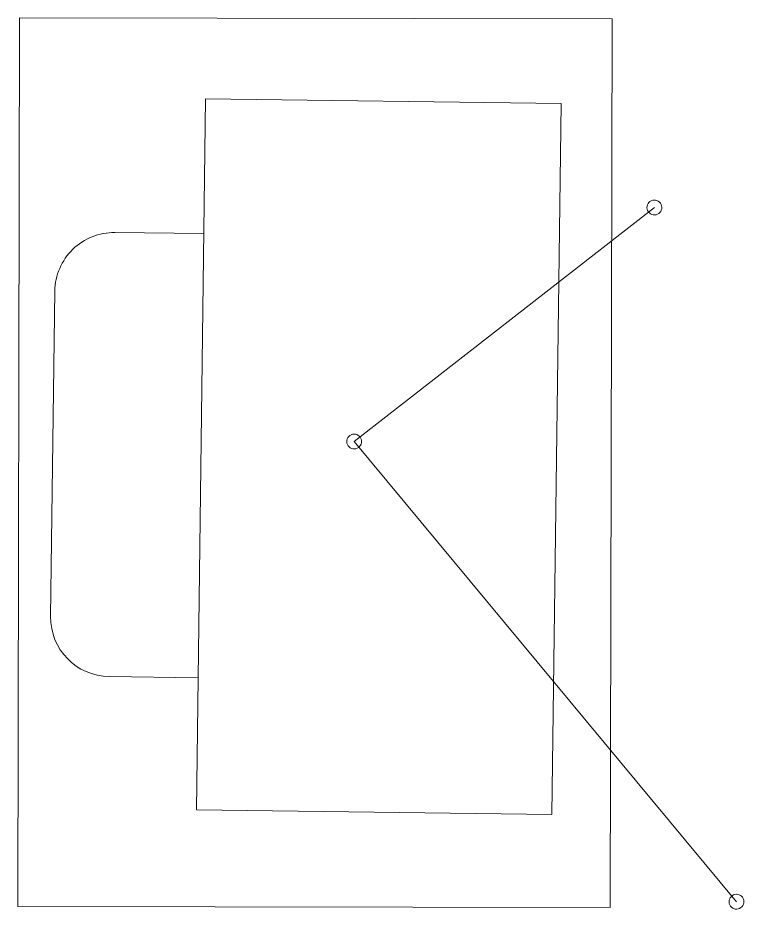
# Model space of a CAD drawing. Extents: x -84928 to 291, y -189958 to 18430.
# Drawn here: x -84542.46 to -84517.95, y 17883.14 to 17913.27 of the extents above; entities that cross this region are included whole.
import ezdxf

# ---------------------------------------------------------------- set-up
doc = ezdxf.new("R2010")
doc.units = 0
doc.header["$LTSCALE"] = 3
doc.header["$MEASUREMENT"] = 0
doc.linetypes.add('ACAD_ISO02W100', pattern=[15, 12, -3])
doc.linetypes.add('ACAD_ISO11W100', pattern=[33, 12, -3, 12, -3, 0, -3])
doc.layers.get('0').update_dxf_attribs({"color": 123, "linetype": 'ACAD_ISO11W100', "lineweight": 18})
doc.layers.add('FURNITURE', color=93, linetype='CONTINUOUS', lineweight=15)

# ---------------------------------------------------------------- blocks, each defined once
blk = doc.blocks.new('TV')
at = {"layer": 'FURNITURE', "ltscale": 100}
for p, q in [((64783.102, 2959.587), (64767.564, 2972.495)), ((64783.102, 2959.587), (64791.002, 2969.722)), ((64790.157, 2951.511), (64790.118, 2954.514)), ((64775.126, 2954.319), (64775.165, 2951.316)), ((64777.191, 2949.342), (64788.183, 2949.485))]:
    blk.add_line(p, q, dxfattribs=at)
at = {"layer": 'FURNITURE', "ltscale": 2}
for p, q in [((64797.366, 2968.294), (64767.366, 2968.235)), ((64767.366, 2968.235), (64767.405, 2948.235)), ((64797.405, 2948.294), (64797.366, 2968.294)), ((64767.405, 2948.235), (64797.405, 2948.294))]:
    blk.add_line(p, q, dxfattribs=at)
at = {"layer": 'FURNITURE'}
for p, q in [((64794.509, 2966.572), (64770.511, 2966.26)), ((64794.665, 2954.573), (64794.509, 2966.572)), ((64770.511, 2966.26), (64770.667, 2954.261)), ((64770.667, 2954.261), (64794.665, 2954.573))]:
    blk.add_line(p, q, dxfattribs=at)
for centre, start, end in [((64767.564, 2972.495), 155.3265, 335.3265), ((64767.564, 2972.495), 335.3265, 155.3265), ((64791.002, 2969.722), 335.3265, 155.3265), ((64791.002, 2969.722), 155.3265, 335.3265), ((64783.102, 2959.587), 155.3265, 335.3265), ((64783.102, 2959.587), 335.3265, 155.3265)]:
    blk.add_arc(centre, 0.25, start, end, dxfattribs=at)
at = {"layer": 'FURNITURE', "ltscale": 100}
for centre, start, end in [((64788.157, 2951.485), 270.7451, 0.7451), ((64777.165, 2951.342), 180.7451, 270.7451)]:
    blk.add_arc(centre, 2, start, end, dxfattribs=at)

msp = doc.modelspace()

# ---------------------------------------------------------------- block references
at = {"linetype": 'ACAD_ISO02W100', "xscale": -1, "rotation": 270}
msp.add_blockref('TV', (-87490.698, -46884.138), dxfattribs=at)

doc.saveas('drawing.dxf')
